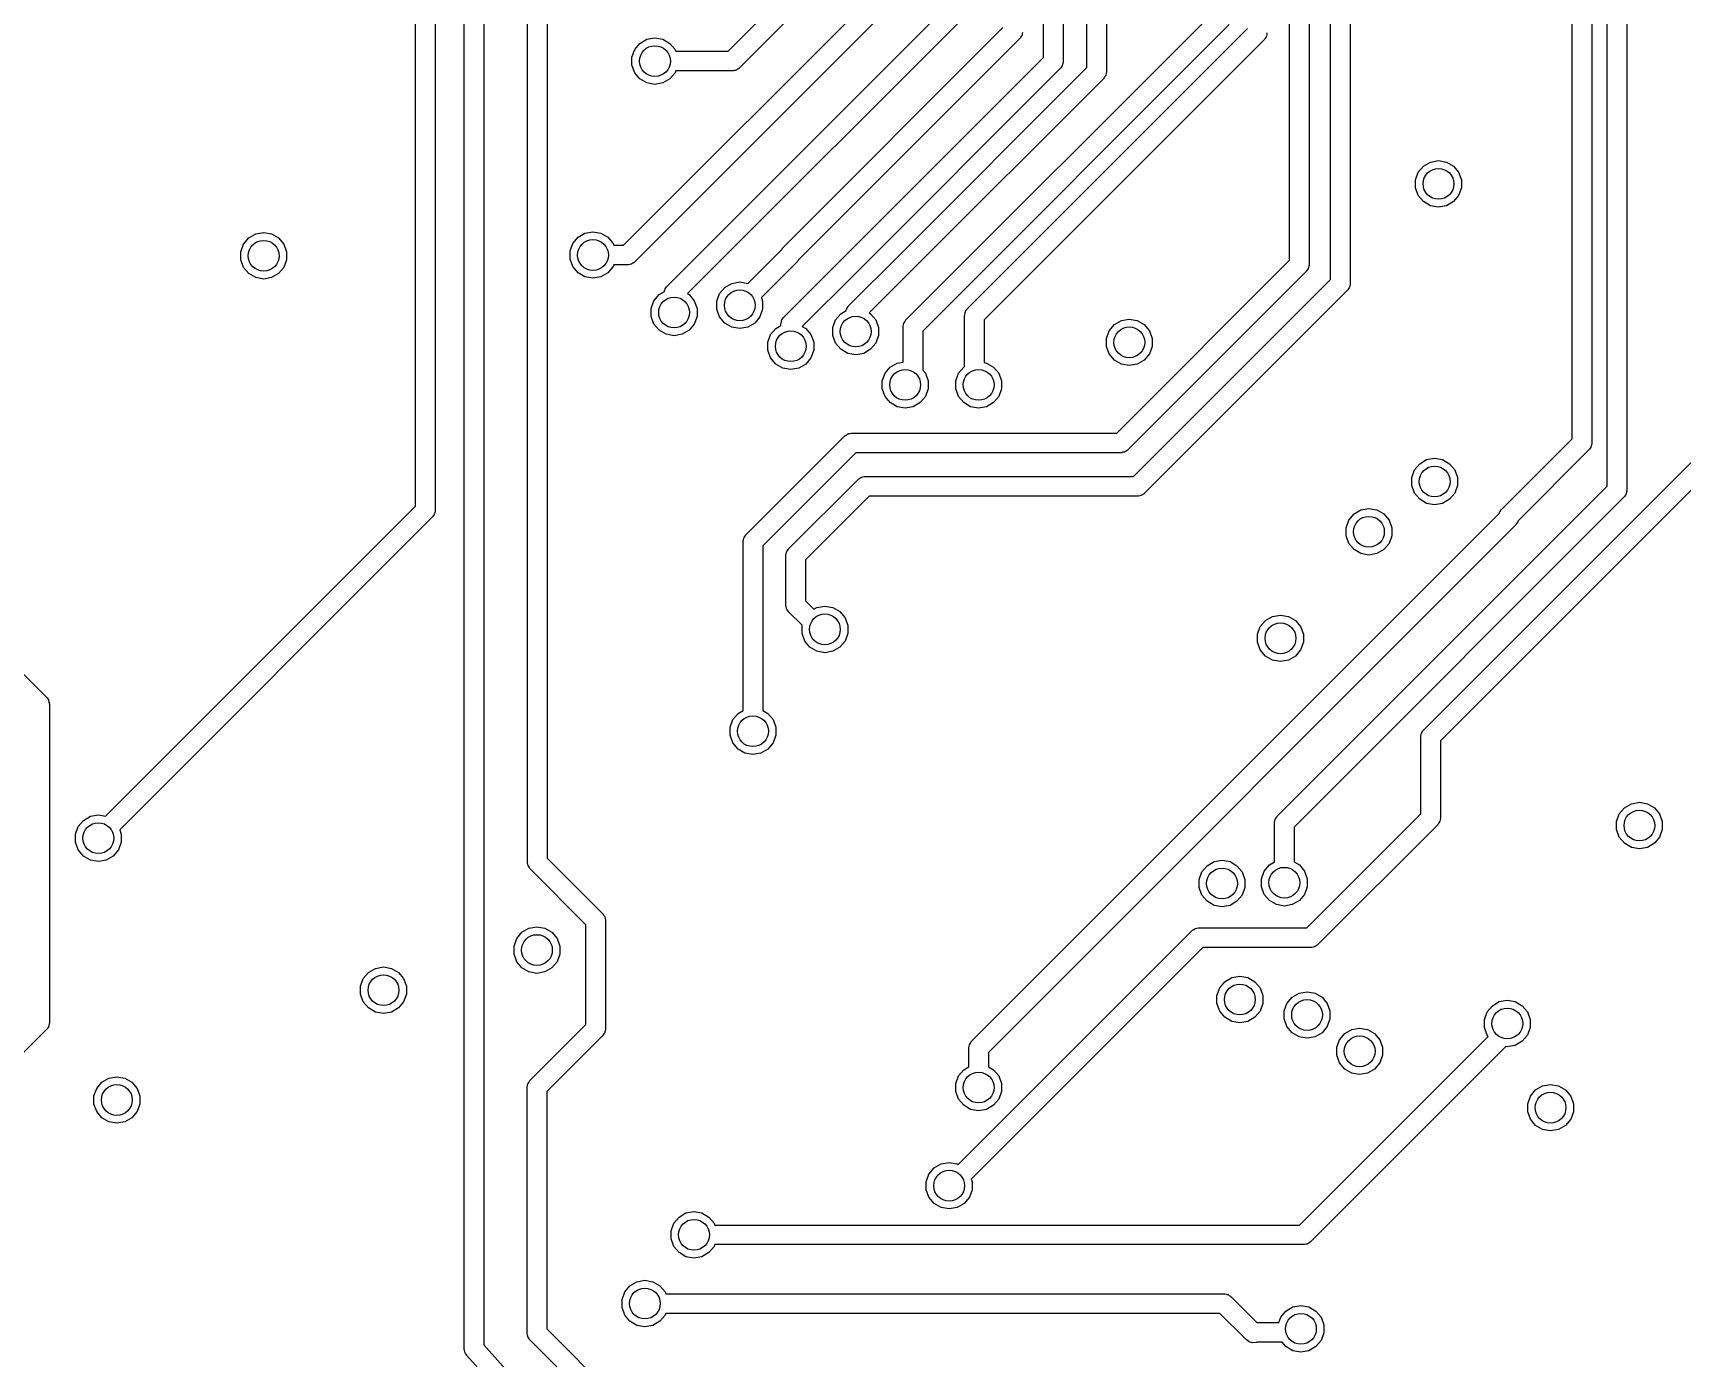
# Model space of a CAD drawing. Extents: x 10 to 287, y -200 to -10.
# Drawn here: x 140.17 to 161.5, y -131.39 to -114.25 of the extents above; entities that cross this region are included whole.
import ezdxf

# ---------------------------------------------------------------- set-up
doc = ezdxf.new("R2010")
doc.units = 0
doc.header["$MEASUREMENT"] = 0
doc.layers.add('BLACK', color=7, linetype='CONTINUOUS')

msp = doc.modelspace()

# ---------------------------------------------------------------- linework, layer by layer
at = {"layer": 'Black'}
for p, q in [((145.368, -107.081), (145.368, -120.422)), ((145.114, -120.369), (145.114, -107.133)), ((153.239, -114.564), (153.239, -108.094)), ((153.493, -108.147), (153.493, -114.617)), ((153.802, -114.694), (153.802, -108.271)), ((154.056, -108.324), (154.056, -114.746)), ((146.563, -123.25), (146.563, -109.383)), ((146.817, -109.435), (146.817, -123.25)), ((156.424, -117.186), (156.424, -109.299)), ((156.678, -109.351), (156.678, -117.239)), ((156.953, -117.437), (156.953, -109.495)), ((157.207, -109.545), (157.207, -117.49)), ((160.333, -110.295), (160.333, -119.55)), ((160.079, -119.497), (160.079, -110.348)), ((160.533, -120.11), (160.533, -111.379)), ((160.787, -111.379), (160.787, -120.162)), ((145.743, -122.281), (145.743, -112.056)), ((145.997, -112.056), (145.997, -122.281)), ((147.807, -116.993), (151.381, -113.419)), ((149.16, -114.485), (150.332, -113.313)), ((150.549, -113.455), (149.302, -114.702)), ((151.557, -113.603), (147.95, -117.21)), ((148.371, -117.522), (152.215, -113.678)), ((152.431, -113.821), (148.632, -117.62)), ((151.46, -117.96), (155.424, -113.996)), ((155.641, -114.139), (151.677, -118.103)), ((148.018, -114.382), (148.109, -114.33)), ((148.109, -114.33), (148.212, -114.312)), ((148.212, -114.312), (148.314, -114.33)), ((148.314, -114.33), (148.405, -114.382)), ((149.872, -117.022), (152.715, -114.179)), ((152.932, -114.321), (150.066, -117.187)), ((152.256, -117.814), (155.878, -114.192)), ((156.095, -114.335), (152.473, -117.957)), ((152.936, -114.316), (152.932, -114.321)), ((152.94, -114.313), (152.936, -114.316)), ((152.948, -114.299), (152.94, -114.313)), ((152.958, -114.285), (152.948, -114.299)), ((152.959, -114.28), (152.958, -114.285)), ((152.962, -114.275), (152.959, -114.28)), ((152.965, -114.258), (152.962, -114.275)), ((152.969, -114.242), (152.965, -114.258)), ((156.098, -114.33), (156.095, -114.335)), ((156.102, -114.327), (156.098, -114.33)), ((156.11, -114.312), (156.102, -114.327)), ((156.12, -114.299), (156.11, -114.312)), ((156.121, -114.293), (156.12, -114.299)), ((156.124, -114.289), (156.121, -114.293)), ((156.127, -114.272), (156.124, -114.289)), ((156.131, -114.256), (156.127, -114.272)), ((156.132, -114.245), (156.131, -114.251)), ((156.131, -114.251), (156.131, -114.256)), ((147.915, -114.56), (147.951, -114.462)), ((147.915, -114.665), (147.915, -114.56)), ((147.951, -114.462), (148.018, -114.382)), ((148.405, -114.382), (148.472, -114.462)), ((148.472, -114.462), (148.481, -114.485)), ((148.481, -114.485), (149.16, -114.485)), ((150.621, -117.182), (153.239, -114.564)), ((147.951, -114.763), (147.915, -114.665)), ((148.018, -114.843), (147.951, -114.763)), ((148.472, -114.763), (148.405, -114.843)), ((148.481, -114.739), (148.472, -114.763)), ((149.212, -114.739), (148.481, -114.739)), ((149.218, -114.738), (149.212, -114.739)), ((149.223, -114.739), (149.218, -114.738)), ((149.239, -114.735), (149.223, -114.739)), ((149.256, -114.732), (149.239, -114.735)), ((149.261, -114.729), (149.256, -114.732)), ((149.266, -114.728), (149.261, -114.729)), ((149.28, -114.718), (149.266, -114.728)), ((149.294, -114.71), (149.28, -114.718)), ((149.298, -114.705), (149.294, -114.71)), ((149.302, -114.702), (149.298, -114.705)), ((153.456, -114.707), (150.801, -117.362)), ((151.37, -117.125), (153.802, -114.694)), ((153.459, -114.702), (153.456, -114.707)), ((153.463, -114.699), (153.459, -114.702)), ((153.472, -114.684), (153.463, -114.699)), ((153.481, -114.671), (153.472, -114.684)), ((153.483, -114.665), (153.481, -114.671)), ((153.485, -114.66), (153.483, -114.665)), ((153.488, -114.644), (153.485, -114.66)), ((153.493, -114.628), (153.488, -114.644)), ((153.493, -114.617), (153.492, -114.623)), ((153.492, -114.623), (153.493, -114.628)), ((154.051, -114.773), (154.048, -114.79)), ((154.055, -114.757), (154.051, -114.773)), ((154.056, -114.746), (154.055, -114.752)), ((154.055, -114.752), (154.055, -114.757)), ((148.109, -114.895), (148.018, -114.843)), ((148.212, -114.913), (148.109, -114.895)), ((148.314, -114.895), (148.212, -114.913)), ((148.405, -114.843), (148.314, -114.895)), ((154.019, -114.836), (151.55, -117.304)), ((154.022, -114.831), (154.019, -114.836)), ((154.026, -114.828), (154.022, -114.831)), ((154.034, -114.813), (154.026, -114.828)), ((154.044, -114.8), (154.034, -114.813)), ((154.045, -114.794), (154.044, -114.8)), ((154.048, -114.79), (154.045, -114.794)), ((158.054, -116.148), (158.089, -116.05)), ((158.089, -116.05), (158.157, -115.97)), ((158.157, -115.97), (158.247, -115.917)), ((158.247, -115.917), (158.35, -115.899)), ((158.35, -115.899), (158.453, -115.917)), ((158.453, -115.917), (158.543, -115.97)), ((158.543, -115.97), (158.611, -116.05)), ((158.611, -116.05), (158.646, -116.148)), ((158.054, -116.252), (158.054, -116.148)), ((158.089, -116.35), (158.054, -116.252)), ((158.646, -116.252), (158.611, -116.35)), ((158.646, -116.148), (158.646, -116.252)), ((158.157, -116.43), (158.089, -116.35)), ((158.247, -116.483), (158.157, -116.43)), ((158.35, -116.501), (158.247, -116.483)), ((158.453, -116.483), (158.35, -116.501)), ((158.543, -116.43), (158.453, -116.483)), ((158.611, -116.35), (158.543, -116.43)), ((142.889, -116.98), (142.957, -116.9)), ((142.957, -116.9), (143.047, -116.847)), ((143.047, -116.847), (143.15, -116.829)), ((143.15, -116.829), (143.253, -116.847)), ((143.253, -116.847), (143.343, -116.9)), ((143.343, -116.9), (143.411, -116.98)), ((147.149, -116.97), (147.217, -116.89)), ((147.217, -116.89), (147.307, -116.837)), ((147.307, -116.837), (147.41, -116.819)), ((147.41, -116.819), (147.513, -116.837)), ((147.513, -116.837), (147.603, -116.89)), ((147.603, -116.89), (147.671, -116.97)), ((142.854, -117.078), (142.889, -116.98)), ((142.854, -117.182), (142.854, -117.078)), ((143.411, -116.98), (143.446, -117.078)), ((143.446, -117.078), (143.446, -117.182)), ((147.114, -117.068), (147.149, -116.97)), ((147.114, -117.172), (147.114, -117.068)), ((147.671, -116.97), (147.679, -116.993)), ((147.679, -116.993), (147.807, -116.993)), ((149.413, -117.487), (149.857, -117.044)), ((149.857, -117.044), (149.864, -117.031)), ((149.864, -117.031), (149.869, -117.027)), ((149.869, -117.027), (149.872, -117.022)), ((150.72, -117.775), (151.37, -117.125)), ((151.37, -117.125), (151.37, -117.125)), ((142.889, -117.28), (142.854, -117.182)), ((142.957, -117.36), (142.889, -117.28)), ((143.411, -117.28), (143.343, -117.36)), ((143.446, -117.182), (143.411, -117.28)), ((147.149, -117.27), (147.114, -117.172)), ((147.217, -117.35), (147.149, -117.27)), ((147.671, -117.27), (147.603, -117.35)), ((147.679, -117.247), (147.671, -117.27)), ((147.86, -117.247), (147.679, -117.247)), ((147.866, -117.246), (147.86, -117.247)), ((147.871, -117.247), (147.866, -117.246)), ((147.887, -117.242), (147.871, -117.247)), ((147.903, -117.239), (147.887, -117.242)), ((147.908, -117.237), (147.903, -117.239)), ((147.914, -117.235), (147.908, -117.237)), ((147.927, -117.226), (147.914, -117.235)), ((147.942, -117.217), (147.927, -117.226)), ((147.945, -117.213), (147.942, -117.217)), ((147.95, -117.21), (147.945, -117.213)), ((150.051, -117.208), (149.589, -117.671)), ((149.88, -117.923), (150.621, -117.182)), ((150.055, -117.204), (150.051, -117.208)), ((150.059, -117.2), (150.055, -117.204)), ((150.066, -117.187), (150.059, -117.2)), ((150.621, -117.182), (150.621, -117.182)), ((151.55, -117.304), (150.985, -117.869)), ((151.55, -117.304), (151.55, -117.304)), ((154.187, -119.423), (156.424, -117.186)), ((156.641, -117.329), (154.33, -119.64)), ((156.644, -117.324), (156.641, -117.329)), ((156.648, -117.321), (156.644, -117.324)), ((156.657, -117.306), (156.648, -117.321)), ((156.666, -117.293), (156.657, -117.306)), ((156.668, -117.287), (156.666, -117.293)), ((156.67, -117.282), (156.668, -117.287)), ((156.673, -117.266), (156.67, -117.282)), ((156.678, -117.25), (156.673, -117.266)), ((156.678, -117.239), (156.677, -117.244)), ((156.677, -117.244), (156.678, -117.25)), ((143.047, -117.413), (142.957, -117.36)), ((143.15, -117.431), (143.047, -117.413)), ((143.253, -117.413), (143.15, -117.431)), ((143.343, -117.36), (143.253, -117.413)), ((147.307, -117.403), (147.217, -117.35)), ((147.41, -117.421), (147.307, -117.403)), ((147.513, -117.403), (147.41, -117.421)), ((147.603, -117.35), (147.513, -117.403)), ((148.344, -117.564), (148.345, -117.558)), ((148.345, -117.558), (148.355, -117.545)), ((148.355, -117.545), (148.363, -117.531)), ((148.363, -117.531), (148.367, -117.527)), ((148.367, -117.527), (148.371, -117.522)), ((149.049, -117.62), (149.117, -117.54)), ((149.117, -117.54), (149.207, -117.487)), ((149.207, -117.487), (149.31, -117.469)), ((149.31, -117.469), (149.413, -117.487)), ((149.413, -117.487), (149.413, -117.487)), ((150.801, -117.362), (150.119, -118.044)), ((150.801, -117.362), (150.801, -117.362)), ((154.406, -119.985), (156.953, -117.437)), ((157.186, -117.557), (157.178, -117.571)), ((157.196, -117.543), (157.186, -117.557)), ((157.197, -117.538), (157.196, -117.543)), ((157.2, -117.533), (157.197, -117.538)), ((157.203, -117.517), (157.2, -117.533)), ((157.207, -117.501), (157.203, -117.517)), ((157.207, -117.49), (157.206, -117.495)), ((157.206, -117.495), (157.207, -117.501)), ((148.164, -117.811), (148.2, -117.713)), ((148.2, -117.713), (148.267, -117.633)), ((148.267, -117.633), (148.336, -117.593)), ((148.336, -117.593), (148.338, -117.585)), ((148.338, -117.585), (148.341, -117.569)), ((148.341, -117.569), (148.344, -117.564)), ((148.632, -117.62), (148.654, -117.633)), ((148.654, -117.633), (148.721, -117.713)), ((148.721, -117.713), (148.757, -117.811)), ((149.014, -117.718), (149.049, -117.62)), ((149.014, -117.822), (149.014, -117.718)), ((149.589, -117.671), (149.606, -117.718)), ((149.606, -117.718), (149.606, -117.822)), ((157.17, -117.579), (154.548, -120.201)), ((157.173, -117.575), (157.17, -117.579)), ((157.178, -117.571), (157.173, -117.575)), ((148.164, -117.916), (148.164, -117.811)), ((148.2, -118.014), (148.164, -117.916)), ((148.757, -117.916), (148.721, -118.014)), ((148.757, -117.811), (148.757, -117.916)), ((149.049, -117.92), (149.014, -117.822)), ((149.117, -118), (149.049, -117.92)), ((149.571, -117.92), (149.503, -118)), ((149.606, -117.822), (149.571, -117.92)), ((149.843, -118.002), (149.848, -117.986)), ((149.848, -117.986), (149.851, -117.97)), ((149.851, -117.97), (149.853, -117.965)), ((149.853, -117.965), (149.855, -117.959)), ((149.855, -117.959), (149.864, -117.946)), ((149.864, -117.946), (149.873, -117.931)), ((149.873, -117.931), (149.877, -117.928)), ((149.877, -117.928), (149.88, -117.923)), ((150.514, -118.058), (150.549, -117.96)), ((150.549, -117.96), (150.617, -117.88)), ((150.617, -117.88), (150.688, -117.839)), ((150.688, -117.838), (150.691, -117.821)), ((150.688, -117.839), (150.688, -117.838)), ((150.691, -117.821), (150.693, -117.817)), ((150.693, -117.817), (150.695, -117.811)), ((150.695, -117.811), (150.704, -117.798)), ((150.704, -117.798), (150.713, -117.783)), ((150.713, -117.783), (150.717, -117.78)), ((150.717, -117.78), (150.72, -117.775)), ((150.985, -117.869), (151.003, -117.88)), ((151.003, -117.88), (151.071, -117.96)), ((151.071, -117.96), (151.106, -118.058)), ((151.435, -117.996), (151.444, -117.983)), ((151.444, -117.983), (151.453, -117.968)), ((151.453, -117.968), (151.457, -117.965)), ((151.457, -117.965), (151.46, -117.96)), ((152.219, -117.904), (152.22, -117.898)), ((152.219, -118.562), (152.219, -117.904)), ((152.22, -117.893), (152.224, -117.877)), ((152.22, -117.898), (152.22, -117.893)), ((152.224, -117.877), (152.227, -117.861)), ((152.227, -117.861), (152.229, -117.856)), ((152.229, -117.856), (152.231, -117.85)), ((152.231, -117.85), (152.24, -117.837)), ((152.24, -117.837), (152.249, -117.822)), ((152.249, -117.822), (152.253, -117.819)), ((152.253, -117.819), (152.256, -117.814)), ((152.473, -117.957), (152.473, -118.512)), ((154.157, -118.02), (154.247, -117.967)), ((154.247, -117.967), (154.35, -117.949)), ((154.35, -117.949), (154.453, -117.967)), ((154.453, -117.967), (154.543, -118.02)), ((148.267, -118.094), (148.2, -118.014)), ((148.358, -118.146), (148.267, -118.094)), ((148.46, -118.164), (148.358, -118.146)), ((148.563, -118.146), (148.46, -118.164)), ((148.654, -118.094), (148.563, -118.146)), ((148.721, -118.014), (148.654, -118.094)), ((149.207, -118.053), (149.117, -118)), ((149.31, -118.071), (149.207, -118.053)), ((149.413, -118.053), (149.31, -118.071)), ((149.503, -118), (149.413, -118.053)), ((149.674, -118.248), (149.709, -118.15)), ((149.709, -118.15), (149.777, -118.07)), ((149.777, -118.07), (149.843, -118.031)), ((149.844, -118.008), (149.843, -118.002)), ((149.843, -118.013), (149.844, -118.008)), ((149.843, -118.031), (149.843, -118.013)), ((150.119, -118.044), (150.163, -118.07)), ((150.163, -118.07), (150.231, -118.15)), ((150.231, -118.15), (150.266, -118.248)), ((150.514, -118.162), (150.514, -118.058)), ((150.549, -118.26), (150.514, -118.162)), ((151.106, -118.162), (151.071, -118.26)), ((151.106, -118.058), (151.106, -118.162)), ((151.423, -118.039), (151.428, -118.023)), ((151.424, -118.044), (151.423, -118.039)), ((151.423, -118.05), (151.424, -118.044)), ((151.423, -118.504), (151.423, -118.05)), ((151.428, -118.023), (151.431, -118.007)), ((151.431, -118.007), (151.433, -118.002)), ((151.433, -118.002), (151.435, -117.996)), ((151.677, -118.103), (151.677, -118.61)), ((154.054, -118.198), (154.089, -118.1)), ((154.054, -118.302), (154.054, -118.198)), ((154.089, -118.1), (154.157, -118.02)), ((154.543, -118.02), (154.611, -118.1)), ((154.611, -118.1), (154.646, -118.198)), ((154.646, -118.198), (154.646, -118.302)), ((149.674, -118.352), (149.674, -118.248)), ((149.709, -118.45), (149.674, -118.352)), ((150.266, -118.352), (150.231, -118.45)), ((150.266, -118.248), (150.266, -118.352)), ((150.617, -118.34), (150.549, -118.26)), ((150.707, -118.393), (150.617, -118.34)), ((150.81, -118.411), (150.707, -118.393)), ((150.913, -118.393), (150.81, -118.411)), ((151.003, -118.34), (150.913, -118.393)), ((151.071, -118.26), (151.003, -118.34)), ((154.089, -118.4), (154.054, -118.302)), ((154.157, -118.48), (154.089, -118.4)), ((154.611, -118.4), (154.543, -118.48)), ((154.646, -118.302), (154.611, -118.4)), ((149.777, -118.53), (149.709, -118.45)), ((149.867, -118.583), (149.777, -118.53)), ((149.97, -118.601), (149.867, -118.583)), ((150.073, -118.583), (149.97, -118.601)), ((150.163, -118.53), (150.073, -118.583)), ((150.231, -118.45), (150.163, -118.53)), ((151.189, -118.65), (151.257, -118.57)), ((151.257, -118.57), (151.347, -118.517)), ((151.347, -118.517), (151.423, -118.504)), ((151.677, -118.61), (151.711, -118.65)), ((152.139, -118.65), (152.207, -118.57)), ((152.207, -118.57), (152.219, -118.562)), ((152.473, -118.512), (152.503, -118.517)), ((152.503, -118.517), (152.593, -118.57)), ((152.593, -118.57), (152.661, -118.65)), ((154.247, -118.533), (154.157, -118.48)), ((154.35, -118.551), (154.247, -118.533)), ((154.453, -118.533), (154.35, -118.551)), ((154.543, -118.48), (154.453, -118.533)), ((151.154, -118.748), (151.189, -118.65)), ((151.154, -118.852), (151.154, -118.748)), ((151.711, -118.65), (151.746, -118.748)), ((151.746, -118.748), (151.746, -118.852)), ((152.104, -118.748), (152.139, -118.65)), ((152.104, -118.852), (152.104, -118.748)), ((152.661, -118.65), (152.696, -118.748)), ((152.696, -118.748), (152.696, -118.852)), ((151.189, -118.95), (151.154, -118.852)), ((151.257, -119.03), (151.189, -118.95)), ((151.347, -119.083), (151.257, -119.03)), ((151.643, -119.03), (151.553, -119.083)), ((151.711, -118.95), (151.643, -119.03)), ((151.746, -118.852), (151.711, -118.95)), ((152.139, -118.95), (152.104, -118.852)), ((152.207, -119.03), (152.139, -118.95)), ((152.297, -119.083), (152.207, -119.03)), ((152.593, -119.03), (152.503, -119.083)), ((152.661, -118.95), (152.593, -119.03)), ((152.696, -118.852), (152.661, -118.95)), ((151.45, -119.101), (151.347, -119.083)), ((151.553, -119.083), (151.45, -119.101)), ((152.4, -119.101), (152.297, -119.083)), ((152.503, -119.083), (152.4, -119.101)), ((136.772, -119.272), (140.34, -122.84)), ((149.39, -120.74), (150.67, -119.46)), ((150.67, -119.46), (150.675, -119.457)), ((150.675, -119.457), (150.678, -119.453)), ((150.678, -119.453), (150.693, -119.444)), ((150.693, -119.444), (150.706, -119.435)), ((150.706, -119.435), (150.712, -119.433)), ((150.712, -119.433), (150.717, -119.431)), ((150.717, -119.431), (150.733, -119.428)), ((150.733, -119.428), (150.749, -119.423)), ((150.749, -119.423), (150.754, -119.424)), ((150.754, -119.424), (150.76, -119.423)), ((150.76, -119.423), (154.187, -119.423)), ((150.813, -119.677), (149.607, -120.883)), ((154.24, -119.677), (150.813, -119.677)), ((154.246, -119.676), (154.24, -119.677)), ((154.251, -119.677), (154.246, -119.676)), ((154.267, -119.672), (154.251, -119.677)), ((154.283, -119.669), (154.267, -119.672)), ((154.288, -119.667), (154.283, -119.669)), ((154.294, -119.665), (154.288, -119.667)), ((154.307, -119.656), (154.294, -119.665)), ((154.322, -119.647), (154.307, -119.656)), ((154.325, -119.643), (154.322, -119.647)), ((154.33, -119.64), (154.325, -119.643)), ((158.16, -123.26), (161.925, -119.496)), ((162.142, -119.638), (158.377, -123.403)), ((159.168, -120.408), (160.079, -119.497)), ((160.296, -119.64), (159.379, -120.557)), ((160.299, -119.635), (160.296, -119.64)), ((160.303, -119.632), (160.299, -119.635)), ((160.312, -119.617), (160.303, -119.632)), ((160.321, -119.604), (160.312, -119.617)), ((160.323, -119.598), (160.321, -119.604)), ((160.325, -119.593), (160.323, -119.598)), ((160.328, -119.577), (160.325, -119.593)), ((160.333, -119.561), (160.328, -119.577)), ((160.333, -119.55), (160.332, -119.556)), ((160.332, -119.556), (160.333, -119.561)), ((158.004, -119.998), (158.039, -119.9)), ((158.039, -119.9), (158.107, -119.82)), ((158.107, -119.82), (158.197, -119.767)), ((158.197, -119.767), (158.3, -119.749)), ((158.3, -119.749), (158.403, -119.767)), ((158.403, -119.767), (158.493, -119.82)), ((158.493, -119.82), (158.561, -119.9)), ((158.561, -119.9), (158.596, -119.998)), ((149.942, -120.921), (150.841, -120.022)), ((150.841, -120.022), (150.846, -120.019)), ((150.846, -120.019), (150.849, -120.014)), ((150.849, -120.014), (150.864, -120.006)), ((150.864, -120.006), (150.877, -119.996)), ((150.877, -119.996), (150.883, -119.995)), ((150.883, -119.995), (150.888, -119.992)), ((150.888, -119.992), (150.904, -119.989)), ((150.904, -119.989), (150.92, -119.985)), ((150.92, -119.985), (150.926, -119.985)), ((150.926, -119.985), (150.931, -119.985)), ((150.931, -119.985), (151.211, -119.985)), ((151.211, -119.985), (154.406, -119.985)), ((156.457, -124.186), (160.533, -120.11)), ((158.004, -120.102), (158.004, -119.998)), ((158.039, -120.2), (158.004, -120.102)), ((158.596, -120.102), (158.561, -120.2)), ((158.596, -119.998), (158.596, -120.102)), ((150.984, -120.239), (150.159, -121.063)), ((151.211, -120.239), (150.984, -120.239)), ((154.458, -120.239), (151.211, -120.239)), ((154.464, -120.238), (154.458, -120.239)), ((154.47, -120.238), (154.464, -120.238)), ((154.486, -120.234), (154.47, -120.238)), ((154.502, -120.231), (154.486, -120.234)), ((154.507, -120.228), (154.502, -120.231)), ((154.512, -120.227), (154.507, -120.228)), ((154.526, -120.217), (154.512, -120.227)), ((154.54, -120.209), (154.526, -120.217)), ((154.544, -120.205), (154.54, -120.209)), ((154.548, -120.201), (154.544, -120.205)), ((160.75, -120.252), (156.637, -124.365)), ((158.107, -120.28), (158.039, -120.2)), ((158.197, -120.333), (158.107, -120.28)), ((158.3, -120.351), (158.197, -120.333)), ((158.403, -120.333), (158.3, -120.351)), ((158.493, -120.28), (158.403, -120.333)), ((158.561, -120.2), (158.493, -120.28)), ((160.753, -120.248), (160.75, -120.252)), ((160.757, -120.244), (160.753, -120.248)), ((160.766, -120.23), (160.757, -120.244)), ((160.775, -120.216), (160.766, -120.23)), ((160.777, -120.211), (160.775, -120.216)), ((160.779, -120.206), (160.777, -120.211)), ((160.782, -120.189), (160.779, -120.206)), ((160.787, -120.173), (160.782, -120.189)), ((160.787, -120.162), (160.786, -120.168)), ((160.786, -120.168), (160.787, -120.173)), ((141.104, -124.379), (145.114, -120.369)), ((145.331, -120.511), (141.287, -124.555)), ((145.334, -120.507), (145.331, -120.511)), ((145.338, -120.503), (145.334, -120.507)), ((145.346, -120.489), (145.338, -120.503)), ((145.356, -120.475), (145.346, -120.489)), ((145.357, -120.47), (145.356, -120.475)), ((145.36, -120.465), (145.357, -120.47)), ((145.363, -120.449), (145.36, -120.465)), ((145.367, -120.433), (145.363, -120.449)), ((145.368, -120.422), (145.367, -120.427)), ((145.367, -120.427), (145.367, -120.433)), ((152.31, -127.291), (159.137, -120.464)), ((157.189, -120.55), (157.257, -120.47)), ((157.257, -120.47), (157.347, -120.417)), ((157.347, -120.417), (157.45, -120.399)), ((157.45, -120.399), (157.553, -120.417)), ((157.553, -120.417), (157.643, -120.47)), ((157.643, -120.47), (157.711, -120.55)), ((159.137, -120.464), (159.139, -120.455)), ((159.139, -120.455), (159.141, -120.45)), ((159.141, -120.45), (159.143, -120.444)), ((159.143, -120.444), (159.152, -120.431)), ((159.152, -120.431), (159.161, -120.416)), ((159.161, -120.416), (159.165, -120.413)), ((159.165, -120.413), (159.168, -120.408)), ((149.374, -120.763), (149.383, -120.748)), ((149.383, -120.748), (149.387, -120.745)), ((149.387, -120.745), (149.39, -120.74)), ((159.348, -120.613), (152.527, -127.434)), ((157.154, -120.648), (157.189, -120.55)), ((157.154, -120.752), (157.154, -120.648)), ((157.189, -120.85), (157.154, -120.752)), ((157.711, -120.55), (157.746, -120.648)), ((157.746, -120.752), (157.711, -120.85)), ((157.746, -120.648), (157.746, -120.752)), ((159.351, -120.608), (159.348, -120.613)), ((159.355, -120.605), (159.351, -120.608)), ((159.364, -120.59), (159.355, -120.605)), ((159.373, -120.577), (159.364, -120.59)), ((159.375, -120.571), (159.373, -120.577)), ((159.377, -120.566), (159.375, -120.571)), ((159.379, -120.557), (159.377, -120.566)), ((149.353, -120.819), (149.358, -120.803)), ((149.354, -120.824), (149.353, -120.819)), ((149.353, -120.83), (149.354, -120.824)), ((149.353, -123.011), (149.353, -120.83)), ((149.358, -120.803), (149.361, -120.787)), ((149.361, -120.787), (149.363, -120.782)), ((149.363, -120.782), (149.365, -120.776)), ((149.365, -120.776), (149.374, -120.763)), ((149.607, -120.883), (149.607, -123.011)), ((149.91, -120.984), (149.913, -120.967)), ((149.913, -120.967), (149.915, -120.962)), ((149.915, -120.962), (149.917, -120.957)), ((149.917, -120.957), (149.926, -120.943)), ((149.926, -120.943), (149.935, -120.929)), ((149.935, -120.929), (149.939, -120.925)), ((149.939, -120.925), (149.942, -120.921)), ((157.257, -120.93), (157.189, -120.85)), ((157.347, -120.983), (157.257, -120.93)), ((157.643, -120.93), (157.553, -120.983)), ((157.711, -120.85), (157.643, -120.93)), ((149.905, -121), (149.91, -120.984)), ((149.906, -121.005), (149.905, -121)), ((149.905, -121.011), (149.906, -121.005)), ((149.905, -121.646), (149.905, -121.011)), ((150.159, -121.063), (150.159, -121.593)), ((157.45, -121.001), (157.347, -120.983)), ((157.553, -120.983), (157.45, -121.001)), ((150.159, -121.593), (150.269, -121.703)), ((149.906, -121.651), (149.905, -121.646)), ((149.905, -121.657), (149.906, -121.651)), ((149.91, -121.673), (149.905, -121.657)), ((149.913, -121.689), (149.91, -121.673)), ((149.915, -121.694), (149.913, -121.689)), ((149.917, -121.699), (149.915, -121.694)), ((149.926, -121.713), (149.917, -121.699)), ((149.935, -121.727), (149.926, -121.713)), ((149.939, -121.731), (149.935, -121.727)), ((149.942, -121.736), (149.939, -121.731)), ((150.116, -121.909), (149.942, -121.736)), ((150.269, -121.703), (150.308, -121.68)), ((150.308, -121.68), (150.411, -121.662)), ((150.411, -121.662), (150.514, -121.68)), ((150.514, -121.68), (150.605, -121.733)), ((150.605, -121.733), (150.672, -121.813)), ((150.672, -121.813), (150.707, -121.911)), ((156.112, -121.847), (156.203, -121.795)), ((156.203, -121.795), (156.306, -121.777)), ((156.306, -121.777), (156.409, -121.795)), ((156.409, -121.795), (156.499, -121.847)), ((150.115, -121.911), (150.116, -121.909)), ((150.115, -122.015), (150.115, -121.911)), ((150.151, -122.114), (150.115, -122.015)), ((150.707, -122.015), (150.672, -122.114)), ((150.707, -121.911), (150.707, -122.015)), ((156.009, -122.025), (156.045, -121.927)), ((156.009, -122.13), (156.009, -122.025)), ((156.045, -121.927), (156.112, -121.847)), ((156.499, -121.847), (156.566, -121.927)), ((156.566, -121.927), (156.602, -122.025)), ((156.602, -122.025), (156.602, -122.13)), ((150.218, -122.194), (150.151, -122.114)), ((150.308, -122.246), (150.218, -122.194)), ((150.411, -122.264), (150.308, -122.246)), ((150.514, -122.246), (150.411, -122.264)), ((150.605, -122.194), (150.514, -122.246)), ((150.672, -122.114), (150.605, -122.194)), ((156.045, -122.228), (156.009, -122.13)), ((156.112, -122.308), (156.045, -122.228)), ((156.566, -122.228), (156.499, -122.308)), ((156.602, -122.13), (156.566, -122.228)), ((145.743, -123.698), (145.743, -122.281)), ((145.997, -122.281), (145.997, -123.698)), ((156.203, -122.36), (156.112, -122.308)), ((156.306, -122.378), (156.203, -122.36)), ((156.409, -122.36), (156.306, -122.378)), ((156.499, -122.308), (156.409, -122.36)), ((140.34, -122.84), (140.343, -122.845)), ((140.343, -122.845), (140.347, -122.848)), ((140.347, -122.848), (140.356, -122.863)), ((140.356, -122.863), (140.365, -122.876)), ((140.365, -122.876), (140.367, -122.882)), ((140.367, -122.882), (140.369, -122.887)), ((140.369, -122.887), (140.372, -122.903)), ((140.372, -122.903), (140.377, -122.919)), ((140.377, -122.919), (140.376, -122.924)), ((140.376, -122.924), (140.377, -122.93)), ((140.377, -122.93), (140.377, -127.05)), ((149.219, -123.13), (149.287, -123.05)), ((149.287, -123.05), (149.353, -123.011)), ((149.607, -123.011), (149.673, -123.05)), ((149.673, -123.05), (149.741, -123.13)), ((146.563, -124.973), (146.563, -123.25)), ((146.817, -123.25), (146.817, -124.92)), ((149.184, -123.228), (149.219, -123.13)), ((149.184, -123.332), (149.184, -123.228)), ((149.741, -123.13), (149.776, -123.228)), ((149.776, -123.228), (149.776, -123.332)), ((158.128, -123.323), (158.131, -123.307)), ((158.131, -123.307), (158.133, -123.302)), ((158.133, -123.302), (158.135, -123.296)), ((158.135, -123.296), (158.144, -123.283)), ((158.144, -123.283), (158.153, -123.268)), ((158.153, -123.268), (158.157, -123.265)), ((158.157, -123.265), (158.16, -123.26)), ((149.219, -123.43), (149.184, -123.332)), ((149.287, -123.51), (149.219, -123.43)), ((149.377, -123.563), (149.287, -123.51)), ((149.673, -123.51), (149.583, -123.563)), ((149.741, -123.43), (149.673, -123.51)), ((149.776, -123.332), (149.741, -123.43)), ((158.123, -123.339), (158.128, -123.323)), ((158.124, -123.344), (158.123, -123.339)), ((158.123, -123.35), (158.124, -123.344)), ((158.123, -124.347), (158.123, -123.35)), ((158.377, -123.403), (158.377, -124.4)), ((145.743, -131.265), (145.743, -123.698)), ((145.997, -123.698), (145.997, -131.217)), ((149.48, -123.581), (149.377, -123.563)), ((149.583, -123.563), (149.48, -123.581)), ((140.817, -124.433), (140.908, -124.38)), ((140.908, -124.38), (141.011, -124.362)), ((141.011, -124.362), (141.104, -124.379)), ((156.251, -124.399), (156.259, -124.384)), ((156.259, -124.384), (156.263, -124.381)), ((156.263, -124.381), (156.267, -124.376)), ((156.267, -124.376), (156.457, -124.186)), ((156.457, -124.186), (156.457, -124.186)), ((156.637, -124.365), (156.483, -124.519)), ((156.637, -124.365), (156.637, -124.365)), ((156.647, -125.823), (158.123, -124.347)), ((160.654, -124.448), (160.689, -124.35)), ((160.689, -124.35), (160.757, -124.27)), ((160.757, -124.27), (160.847, -124.217)), ((160.847, -124.217), (160.95, -124.199)), ((160.95, -124.199), (161.053, -124.217)), ((161.053, -124.217), (161.143, -124.27)), ((161.143, -124.27), (161.211, -124.35)), ((161.211, -124.35), (161.246, -124.448)), ((140.714, -124.611), (140.75, -124.513)), ((140.75, -124.513), (140.817, -124.433)), ((141.287, -124.555), (141.307, -124.611)), ((156.23, -124.455), (156.234, -124.439)), ((156.23, -124.46), (156.23, -124.455)), ((156.23, -124.466), (156.23, -124.46)), ((156.23, -124.971), (156.23, -124.466)), ((156.234, -124.439), (156.237, -124.422)), ((156.237, -124.422), (156.24, -124.418)), ((156.24, -124.418), (156.241, -124.412)), ((156.241, -124.412), (156.251, -124.399)), ((156.483, -124.519), (156.483, -124.971)), ((158.34, -124.49), (156.79, -126.04)), ((158.343, -124.485), (158.34, -124.49)), ((158.347, -124.482), (158.343, -124.485)), ((158.356, -124.467), (158.347, -124.482)), ((158.365, -124.454), (158.356, -124.467)), ((158.367, -124.448), (158.365, -124.454)), ((158.369, -124.443), (158.367, -124.448)), ((158.372, -124.427), (158.369, -124.443)), ((158.377, -124.411), (158.372, -124.427)), ((158.377, -124.4), (158.376, -124.406)), ((158.376, -124.406), (158.377, -124.411)), ((160.654, -124.552), (160.654, -124.448)), ((160.689, -124.65), (160.654, -124.552)), ((161.246, -124.552), (161.211, -124.65)), ((161.246, -124.448), (161.246, -124.552)), ((140.714, -124.715), (140.714, -124.611)), ((140.75, -124.814), (140.714, -124.715)), ((140.817, -124.894), (140.75, -124.814)), ((141.271, -124.814), (141.204, -124.894)), ((141.307, -124.715), (141.271, -124.814)), ((141.307, -124.611), (141.307, -124.715)), ((160.757, -124.73), (160.689, -124.65)), ((160.847, -124.783), (160.757, -124.73)), ((160.95, -124.801), (160.847, -124.783)), ((161.053, -124.783), (160.95, -124.801)), ((161.143, -124.73), (161.053, -124.783)), ((161.211, -124.65), (161.143, -124.73)), ((140.908, -124.946), (140.817, -124.894)), ((141.011, -124.964), (140.908, -124.946)), ((141.114, -124.946), (141.011, -124.964)), ((141.204, -124.894), (141.114, -124.946)), ((146.564, -124.979), (146.563, -124.973)), ((146.563, -124.984), (146.564, -124.979)), ((146.568, -125), (146.563, -124.984)), ((146.571, -125.016), (146.568, -125)), ((146.573, -125.021), (146.571, -125.016)), ((146.575, -125.027), (146.573, -125.021)), ((146.584, -125.04), (146.575, -125.027)), ((146.817, -124.92), (147.537, -125.64)), ((155.289, -125.1), (155.357, -125.02)), ((155.357, -125.02), (155.447, -124.967)), ((155.447, -124.967), (155.55, -124.949)), ((155.55, -124.949), (155.653, -124.967)), ((155.653, -124.967), (155.743, -125.02)), ((155.743, -125.02), (155.811, -125.1)), ((156.096, -125.089), (156.163, -125.009)), ((156.163, -125.009), (156.23, -124.971)), ((156.483, -124.971), (156.55, -125.009)), ((156.55, -125.009), (156.617, -125.089)), ((146.593, -125.055), (146.584, -125.04)), ((146.597, -125.058), (146.593, -125.055)), ((146.6, -125.063), (146.597, -125.058)), ((147.32, -125.783), (146.6, -125.063)), ((155.254, -125.198), (155.289, -125.1)), ((155.254, -125.302), (155.254, -125.198)), ((155.811, -125.1), (155.846, -125.198)), ((155.846, -125.198), (155.846, -125.302)), ((156.06, -125.188), (156.096, -125.089)), ((156.06, -125.292), (156.06, -125.188)), ((156.617, -125.089), (156.653, -125.188)), ((156.653, -125.188), (156.653, -125.292)), ((155.289, -125.4), (155.254, -125.302)), ((155.357, -125.48), (155.289, -125.4)), ((155.811, -125.4), (155.743, -125.48)), ((155.846, -125.302), (155.811, -125.4)), ((156.096, -125.39), (156.06, -125.292)), ((156.163, -125.47), (156.096, -125.39)), ((156.617, -125.39), (156.55, -125.47)), ((156.653, -125.292), (156.617, -125.39)), ((147.537, -125.64), (147.54, -125.645)), ((147.54, -125.645), (147.544, -125.648)), ((147.544, -125.648), (147.553, -125.663)), ((147.553, -125.663), (147.562, -125.676)), ((155.447, -125.533), (155.357, -125.48)), ((155.55, -125.551), (155.447, -125.533)), ((155.653, -125.533), (155.55, -125.551)), ((155.743, -125.48), (155.653, -125.533)), ((156.254, -125.523), (156.163, -125.47)), ((156.356, -125.541), (156.254, -125.523)), ((156.459, -125.523), (156.356, -125.541)), ((156.55, -125.47), (156.459, -125.523)), ((146.424, -125.961), (146.492, -125.881)), ((146.492, -125.881), (146.582, -125.828)), ((146.582, -125.828), (146.685, -125.81)), ((146.685, -125.81), (146.788, -125.828)), ((146.788, -125.828), (146.878, -125.881)), ((146.878, -125.881), (146.946, -125.961)), ((147.32, -127.074), (147.32, -125.783)), ((147.562, -125.676), (147.564, -125.682)), ((147.564, -125.682), (147.566, -125.687)), ((147.566, -125.687), (147.569, -125.703)), ((147.569, -125.703), (147.574, -125.719)), ((147.574, -125.719), (147.573, -125.724)), ((147.573, -125.724), (147.574, -125.73)), ((147.574, -125.73), (147.574, -127.127)), ((152.136, -128.884), (155.16, -125.86)), ((155.16, -125.86), (155.165, -125.857)), ((155.165, -125.857), (155.168, -125.853)), ((155.168, -125.853), (155.183, -125.844)), ((155.183, -125.844), (155.196, -125.835)), ((155.196, -125.835), (155.202, -125.833)), ((155.202, -125.833), (155.207, -125.831)), ((155.207, -125.831), (155.223, -125.828)), ((155.223, -125.828), (155.239, -125.823)), ((155.239, -125.823), (155.244, -125.824)), ((155.244, -125.824), (155.25, -125.823)), ((155.25, -125.823), (156.647, -125.823)), ((146.389, -126.059), (146.424, -125.961)), ((146.389, -126.163), (146.389, -126.059)), ((146.946, -125.961), (146.981, -126.059)), ((146.981, -126.059), (146.981, -126.163)), ((155.303, -126.077), (152.304, -129.076)), ((156.7, -126.077), (155.303, -126.077)), ((156.706, -126.076), (156.7, -126.077)), ((156.711, -126.077), (156.706, -126.076)), ((156.727, -126.072), (156.711, -126.077)), ((156.743, -126.069), (156.727, -126.072)), ((156.748, -126.067), (156.743, -126.069)), ((156.754, -126.065), (156.748, -126.067)), ((156.767, -126.056), (156.754, -126.065)), ((156.782, -126.047), (156.767, -126.056)), ((156.785, -126.043), (156.782, -126.047)), ((156.79, -126.04), (156.785, -126.043)), ((146.424, -126.261), (146.389, -126.163)), ((146.492, -126.341), (146.424, -126.261)), ((146.946, -126.261), (146.878, -126.341)), ((146.981, -126.163), (146.946, -126.261)), ((144.404, -126.578), (144.439, -126.48)), ((144.439, -126.48), (144.507, -126.4)), ((144.507, -126.4), (144.597, -126.347)), ((144.597, -126.347), (144.7, -126.329)), ((144.7, -126.329), (144.803, -126.347)), ((144.803, -126.347), (144.893, -126.4)), ((144.893, -126.4), (144.961, -126.48)), ((144.961, -126.48), (144.996, -126.578)), ((146.582, -126.394), (146.492, -126.341)), ((146.685, -126.412), (146.582, -126.394)), ((146.788, -126.394), (146.685, -126.412)), ((146.878, -126.341), (146.788, -126.394)), ((155.519, -126.6), (155.587, -126.52)), ((155.587, -126.52), (155.677, -126.467)), ((155.677, -126.467), (155.78, -126.449)), ((155.78, -126.449), (155.883, -126.467)), ((155.883, -126.467), (155.973, -126.52)), ((155.973, -126.52), (156.041, -126.6)), ((144.404, -126.682), (144.404, -126.578)), ((144.439, -126.78), (144.404, -126.682)), ((144.996, -126.682), (144.961, -126.78)), ((144.996, -126.578), (144.996, -126.682)), ((155.484, -126.698), (155.519, -126.6)), ((155.484, -126.802), (155.484, -126.698)), ((156.041, -126.6), (156.076, -126.698)), ((156.076, -126.698), (156.076, -126.802)), ((156.389, -126.8), (156.457, -126.72)), ((156.457, -126.72), (156.547, -126.667)), ((156.547, -126.667), (156.65, -126.649)), ((156.65, -126.649), (156.753, -126.667)), ((156.753, -126.667), (156.843, -126.72)), ((156.843, -126.72), (156.911, -126.8)), ((144.507, -126.86), (144.439, -126.78)), ((144.597, -126.913), (144.507, -126.86)), ((144.7, -126.931), (144.597, -126.913)), ((144.803, -126.913), (144.7, -126.931)), ((144.893, -126.86), (144.803, -126.913)), ((144.961, -126.78), (144.893, -126.86)), ((155.519, -126.9), (155.484, -126.802)), ((155.587, -126.98), (155.519, -126.9)), ((156.041, -126.9), (155.973, -126.98)), ((156.076, -126.802), (156.041, -126.9)), ((156.354, -126.898), (156.389, -126.8)), ((156.354, -127.002), (156.354, -126.898)), ((156.911, -126.8), (156.946, -126.898)), ((156.946, -126.898), (156.946, -127.002)), ((158.944, -127.008), (158.979, -126.91)), ((158.979, -126.91), (159.047, -126.83)), ((159.047, -126.83), (159.137, -126.777)), ((159.137, -126.777), (159.24, -126.759)), ((159.24, -126.759), (159.343, -126.777)), ((159.343, -126.777), (159.433, -126.83)), ((159.433, -126.83), (159.501, -126.91)), ((159.501, -126.91), (159.536, -127.008)), ((140.34, -127.14), (139.737, -127.743)), ((140.343, -127.135), (140.34, -127.14)), ((140.347, -127.132), (140.343, -127.135)), ((140.356, -127.117), (140.347, -127.132)), ((140.365, -127.104), (140.356, -127.117)), ((140.367, -127.098), (140.365, -127.104)), ((140.369, -127.093), (140.367, -127.098)), ((140.372, -127.077), (140.369, -127.093)), ((140.377, -127.061), (140.372, -127.077)), ((140.377, -127.05), (140.376, -127.056)), ((140.376, -127.056), (140.377, -127.061)), ((146.595, -127.799), (147.32, -127.074)), ((147.569, -127.154), (147.566, -127.17)), ((147.574, -127.138), (147.569, -127.154)), ((147.574, -127.127), (147.573, -127.133)), ((147.573, -127.133), (147.574, -127.138)), ((155.677, -127.033), (155.587, -126.98)), ((155.78, -127.051), (155.677, -127.033)), ((155.883, -127.033), (155.78, -127.051)), ((155.973, -126.98), (155.883, -127.033)), ((156.389, -127.1), (156.354, -127.002)), ((156.457, -127.18), (156.389, -127.1)), ((156.911, -127.1), (156.843, -127.18)), ((156.946, -127.002), (156.911, -127.1)), ((157.137, -127.19), (157.227, -127.137)), ((157.227, -127.137), (157.33, -127.119)), ((157.33, -127.119), (157.433, -127.137)), ((157.433, -127.137), (157.523, -127.19)), ((158.944, -127.112), (158.944, -127.008)), ((158.979, -127.21), (158.944, -127.112)), ((159.536, -127.112), (159.501, -127.21)), ((159.536, -127.008), (159.536, -127.112)), ((147.537, -127.217), (146.812, -127.942)), ((147.54, -127.212), (147.537, -127.217)), ((147.544, -127.209), (147.54, -127.212)), ((147.553, -127.194), (147.544, -127.209)), ((147.562, -127.181), (147.553, -127.194)), ((147.564, -127.175), (147.562, -127.181)), ((147.566, -127.17), (147.564, -127.175)), ((152.273, -127.37), (152.278, -127.354)), ((152.274, -127.375), (152.273, -127.37)), ((152.273, -127.381), (152.274, -127.375)), ((152.278, -127.354), (152.281, -127.338)), ((152.281, -127.338), (152.283, -127.333)), ((152.283, -127.333), (152.285, -127.327)), ((152.285, -127.327), (152.294, -127.314)), ((152.294, -127.314), (152.303, -127.299)), ((152.303, -127.299), (152.307, -127.296)), ((152.307, -127.296), (152.31, -127.291)), ((156.547, -127.233), (156.457, -127.18)), ((156.65, -127.251), (156.547, -127.233)), ((156.553, -129.667), (158.993, -127.227)), ((156.753, -127.233), (156.65, -127.251)), ((159.222, -127.358), (156.696, -129.884)), ((156.843, -127.18), (156.753, -127.233)), ((157.034, -127.368), (157.069, -127.27)), ((157.034, -127.472), (157.034, -127.368)), ((157.069, -127.27), (157.137, -127.19)), ((157.523, -127.19), (157.591, -127.27)), ((157.591, -127.27), (157.626, -127.368)), ((157.626, -127.368), (157.626, -127.472)), ((158.993, -127.227), (158.979, -127.21)), ((159.24, -127.361), (159.222, -127.358)), ((159.343, -127.343), (159.24, -127.361)), ((159.433, -127.29), (159.343, -127.343)), ((159.501, -127.21), (159.433, -127.29)), ((152.273, -127.62), (152.273, -127.381)), ((152.527, -127.434), (152.527, -127.62)), ((157.069, -127.57), (157.034, -127.472)), ((157.137, -127.65), (157.069, -127.57)), ((157.591, -127.57), (157.523, -127.65)), ((157.626, -127.472), (157.591, -127.57)), ((141.057, -127.82), (141.147, -127.767)), ((141.147, -127.767), (141.25, -127.749)), ((141.25, -127.749), (141.353, -127.767)), ((141.353, -127.767), (141.443, -127.82)), ((146.592, -127.804), (146.595, -127.799)), ((152.104, -127.837), (152.139, -127.739)), ((152.139, -127.739), (152.207, -127.659)), ((152.207, -127.659), (152.273, -127.62)), ((152.527, -127.62), (152.593, -127.659)), ((152.593, -127.659), (152.661, -127.739)), ((152.661, -127.739), (152.696, -127.837)), ((157.227, -127.703), (157.137, -127.65)), ((157.33, -127.721), (157.227, -127.703)), ((157.433, -127.703), (157.33, -127.721)), ((157.523, -127.65), (157.433, -127.703)), ((140.954, -127.998), (140.989, -127.9)), ((140.954, -128.102), (140.954, -127.998)), ((140.989, -127.9), (141.057, -127.82)), ((141.443, -127.82), (141.511, -127.9)), ((141.511, -127.9), (141.546, -127.998)), ((141.546, -127.998), (141.546, -128.102)), ((146.558, -127.878), (146.563, -127.862)), ((146.559, -127.883), (146.558, -127.878)), ((146.558, -127.889), (146.559, -127.883)), ((146.558, -131.064), (146.558, -127.889)), ((146.563, -127.862), (146.566, -127.846)), ((146.566, -127.846), (146.568, -127.841)), ((146.568, -127.841), (146.57, -127.835)), ((146.57, -127.835), (146.579, -127.822)), ((146.579, -127.822), (146.588, -127.807)), ((146.588, -127.807), (146.592, -127.804)), ((146.812, -127.942), (146.812, -131.011)), ((152.104, -127.941), (152.104, -127.837)), ((152.139, -128.039), (152.104, -127.941)), ((152.696, -127.941), (152.661, -128.039)), ((152.696, -127.837), (152.696, -127.941)), ((159.504, -128.098), (159.539, -128)), ((159.539, -128), (159.607, -127.92)), ((159.607, -127.92), (159.697, -127.867)), ((159.697, -127.867), (159.8, -127.849)), ((159.8, -127.849), (159.903, -127.867)), ((159.903, -127.867), (159.993, -127.92)), ((159.993, -127.92), (160.061, -128)), ((160.061, -128), (160.096, -128.098)), ((140.989, -128.2), (140.954, -128.102)), ((141.057, -128.28), (140.989, -128.2)), ((141.511, -128.2), (141.443, -128.28)), ((141.546, -128.102), (141.511, -128.2)), ((152.207, -128.119), (152.139, -128.039)), ((152.297, -128.172), (152.207, -128.119)), ((152.4, -128.19), (152.297, -128.172)), ((152.503, -128.172), (152.4, -128.19)), ((152.593, -128.119), (152.503, -128.172)), ((152.661, -128.039), (152.593, -128.119)), ((159.504, -128.202), (159.504, -128.098)), ((159.539, -128.3), (159.504, -128.202)), ((160.096, -128.202), (160.061, -128.3)), ((160.096, -128.098), (160.096, -128.202)), ((141.147, -128.333), (141.057, -128.28)), ((141.25, -128.351), (141.147, -128.333)), ((141.353, -128.333), (141.25, -128.351)), ((141.443, -128.28), (141.353, -128.333)), ((159.607, -128.38), (159.539, -128.3)), ((159.697, -128.433), (159.607, -128.38)), ((159.8, -128.451), (159.697, -128.433)), ((159.903, -128.433), (159.8, -128.451)), ((159.993, -128.38), (159.903, -128.433)), ((160.061, -128.3), (159.993, -128.38)), ((151.916, -128.876), (152.019, -128.858)), ((152.019, -128.858), (152.122, -128.876)), ((151.723, -129.107), (151.758, -129.009)), ((151.758, -129.009), (151.826, -128.929)), ((151.826, -128.929), (151.916, -128.876)), ((152.122, -128.876), (152.136, -128.884)), ((152.304, -129.076), (152.315, -129.107)), ((151.723, -129.211), (151.723, -129.107)), ((151.758, -129.309), (151.723, -129.211)), ((152.315, -129.211), (152.28, -129.309)), ((152.315, -129.107), (152.315, -129.211)), ((148.614, -129.511), (148.717, -129.493)), ((148.717, -129.493), (148.82, -129.511)), ((151.826, -129.389), (151.758, -129.309)), ((151.916, -129.442), (151.826, -129.389)), ((152.019, -129.46), (151.916, -129.442)), ((152.122, -129.442), (152.019, -129.46)), ((152.212, -129.389), (152.122, -129.442)), ((152.28, -129.309), (152.212, -129.389)), ((148.421, -129.742), (148.456, -129.644)), ((148.456, -129.644), (148.524, -129.564)), ((148.524, -129.564), (148.614, -129.511)), ((148.82, -129.511), (148.91, -129.564)), ((148.91, -129.564), (148.978, -129.644)), ((148.978, -129.644), (148.986, -129.667)), ((148.986, -129.667), (150.241, -129.667)), ((150.241, -129.667), (153.416, -129.667)), ((153.416, -129.667), (156.337, -129.667)), ((156.337, -129.667), (156.553, -129.667)), ((148.421, -129.846), (148.421, -129.742)), ((148.456, -129.944), (148.421, -129.846)), ((148.986, -129.921), (148.978, -129.944)), ((150.114, -129.921), (148.986, -129.921)), ((150.241, -129.921), (150.114, -129.921)), ((153.416, -129.921), (150.241, -129.921)), ((156.337, -129.921), (153.416, -129.921)), ((156.606, -129.921), (156.337, -129.921)), ((156.612, -129.92), (156.606, -129.921)), ((156.617, -129.921), (156.612, -129.92)), ((156.633, -129.916), (156.617, -129.921)), ((156.649, -129.913), (156.633, -129.916)), ((156.654, -129.911), (156.649, -129.913)), ((156.66, -129.909), (156.654, -129.911)), ((156.673, -129.9), (156.66, -129.909)), ((156.688, -129.891), (156.673, -129.9)), ((156.691, -129.887), (156.688, -129.891)), ((156.696, -129.884), (156.691, -129.887)), ((148.524, -130.024), (148.456, -129.944)), ((148.614, -130.077), (148.524, -130.024)), ((148.717, -130.095), (148.614, -130.077)), ((148.82, -130.077), (148.717, -130.095)), ((148.91, -130.024), (148.82, -130.077)), ((148.978, -129.944), (148.91, -130.024)), ((147.786, -130.631), (147.821, -130.533)), ((147.821, -130.533), (147.889, -130.453)), ((147.889, -130.453), (147.979, -130.4)), ((147.979, -130.4), (148.082, -130.382)), ((148.082, -130.382), (148.185, -130.4)), ((148.185, -130.4), (148.275, -130.453)), ((148.275, -130.453), (148.343, -130.533)), ((148.343, -130.533), (148.351, -130.556)), ((148.351, -130.556), (148.463, -130.556)), ((148.463, -130.556), (155.575, -130.556)), ((155.575, -130.556), (155.581, -130.557)), ((155.581, -130.557), (155.586, -130.556)), ((155.586, -130.556), (155.602, -130.561)), ((155.602, -130.561), (155.618, -130.564)), ((155.618, -130.564), (155.623, -130.566)), ((155.623, -130.566), (155.629, -130.568)), ((155.629, -130.568), (155.642, -130.577)), ((147.786, -130.735), (147.786, -130.631)), ((147.821, -130.833), (147.786, -130.735)), ((155.642, -130.577), (155.657, -130.586)), ((155.657, -130.586), (155.66, -130.59)), ((155.66, -130.59), (155.665, -130.593)), ((155.665, -130.593), (155.999, -130.927)), ((156.309, -130.86), (156.377, -130.78)), ((156.377, -130.78), (156.467, -130.727)), ((156.467, -130.727), (156.57, -130.709)), ((156.57, -130.709), (156.673, -130.727)), ((156.673, -130.727), (156.763, -130.78)), ((156.763, -130.78), (156.831, -130.86)), ((147.889, -130.913), (147.821, -130.833)), ((147.979, -130.966), (147.889, -130.913)), ((148.082, -130.984), (147.979, -130.966)), ((148.185, -130.966), (148.082, -130.984)), ((148.275, -130.913), (148.185, -130.966)), ((148.343, -130.833), (148.275, -130.913)), ((148.351, -130.81), (148.343, -130.833)), ((148.463, -130.81), (148.351, -130.81)), ((155.522, -130.81), (148.463, -130.81)), ((155.856, -131.144), (155.522, -130.81)), ((155.999, -130.927), (156.285, -130.927)), ((156.285, -130.927), (156.309, -130.86)), ((156.831, -130.86), (156.866, -130.958)), ((156.866, -130.958), (156.866, -131.062)), ((146.559, -131.07), (146.558, -131.064)), ((146.558, -131.075), (146.559, -131.07)), ((146.563, -131.091), (146.558, -131.075)), ((146.566, -131.107), (146.563, -131.091)), ((146.568, -131.112), (146.566, -131.107)), ((146.57, -131.118), (146.568, -131.112)), ((146.579, -131.131), (146.57, -131.118)), ((146.588, -131.146), (146.579, -131.131)), ((146.592, -131.149), (146.588, -131.146)), ((146.595, -131.154), (146.592, -131.149)), ((150.707, -135.265), (146.595, -131.154)), ((146.812, -131.011), (150.819, -135.019)), ((155.866, -131.154), (155.856, -131.144)), ((155.856, -131.144), (155.856, -131.144)), ((155.902, -131.179), (155.866, -131.154)), ((155.945, -131.191), (155.902, -131.179)), ((155.989, -131.187), (155.945, -131.191)), ((156.001, -131.181), (155.989, -131.187)), ((156.327, -131.181), (156.001, -131.181)), ((156.377, -131.24), (156.327, -131.181)), ((156.831, -131.16), (156.763, -131.24)), ((156.866, -131.062), (156.831, -131.16)), ((145.743, -131.267), (145.743, -131.265)), ((145.743, -131.269), (145.743, -131.267)), ((145.747, -131.289), (145.743, -131.269)), ((145.751, -131.308), (145.747, -131.289)), ((145.752, -131.31), (145.751, -131.308)), ((145.752, -131.312), (145.752, -131.31)), ((145.763, -131.329), (145.752, -131.312)), ((145.773, -131.347), (145.763, -131.329)), ((145.774, -131.348), (145.773, -131.347)), ((145.775, -131.35), (145.774, -131.348)), ((146.666, -132.346), (145.775, -131.35)), ((145.997, -131.217), (146.854, -132.175)), ((156.467, -131.293), (156.377, -131.24)), ((156.57, -131.311), (156.467, -131.293)), ((156.673, -131.293), (156.57, -131.311)), ((156.763, -131.24), (156.673, -131.293))]:
    msp.add_line(p, q, dxfattribs=at)
for centre in [(148.212, -114.612), (158.35, -116.2), (147.41, -117.12), (143.15, -117.13), (148.46, -117.864), (149.31, -117.77), (150.81, -118.11), (149.97, -118.3), (154.35, -118.25), (151.45, -118.8), (152.4, -118.8), (158.3, -120.05), (157.45, -120.7), (150.411, -121.963), (156.306, -122.078), (149.48, -123.28), (160.95, -124.5), (141.011, -124.663), (155.55, -125.25), (156.356, -125.24), (146.685, -126.111), (144.7, -126.63), (155.78, -126.75), (156.65, -126.95), (159.24, -127.06), (157.33, -127.42), (152.4, -127.889), (141.25, -128.05), (159.8, -128.15), (152.019, -129.159), (148.717, -129.794), (148.082, -130.683), (156.57, -131.01)]:
    msp.add_circle(centre, 0.1994, dxfattribs=at)

doc.saveas('drawing.dxf')
